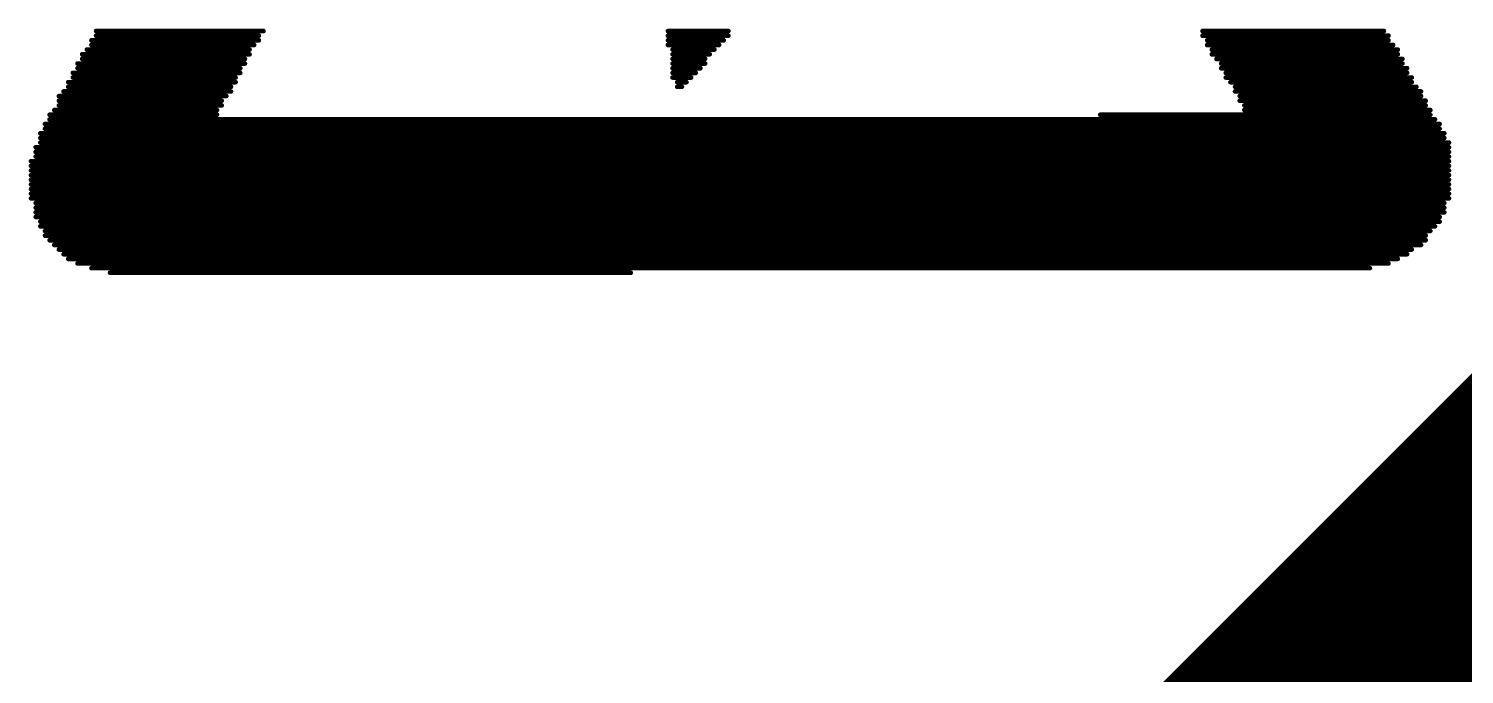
# Model space of a CAD drawing. Header units: inches. Extents: x 32166 to 66782, y 2386 to 7162.
# Drawn here: x 33089 to 33167.4, y 3628 to 3663.3 of the extents above; entities that cross this region are included whole.
import ezdxf

# ---------------------------------------------------------------- set-up
doc = ezdxf.new("R2010")
doc.units = ezdxf.units.IN
doc.header["$LTSCALE"] = 0.64311
doc.header["$MEASUREMENT"] = 0
doc.layers.get('0').update_dxf_attribs({"linetype": 'CONTINUOUS'})
for name, color, linetype in [('TOPLAYER', 1, 'CONTINUOUS'), ('TOPOVERLAY', 2, 'CONTINUOUS'), ('TOPSOLDER', 216, 'CONTINUOUS')]:
    doc.layers.add(name, color=color, linetype=linetype)

# ---------------------------------------------------------------- blocks, each defined once
blk = doc.blocks.new('_________1')
at = {"layer": 'TOPOVERLAY', "const_width": 0.0254}
for points in [[(3.429, 2.5908), (-3.556, 2.5908)], [(3.3274, 2.6162), (0.4826, 2.6162)], [(3.5814, 2.5146), (-3.7592, 2.5146)], [(3.556, 2.54), (-3.7084, 2.54)], [(3.5052, 2.5654), (-3.6576, 2.5654)], [(3.6576, 2.4384), (-3.8608, 2.4384)], [(3.6322, 2.4638), (-3.8354, 2.4638)], [(3.6068, 2.4892), (-3.7846, 2.4892)], [(3.7084, 2.3622), (-3.9116, 2.3622)], [(3.683, 2.3876), (-3.8862, 2.3876)], [(3.683, 2.413), (-3.8608, 2.413)], [(3.7338, 2.286), (-3.9624, 2.286)], [(3.7084, 2.3368), (-3.937, 2.3368)], [(3.7338, 2.3114), (-3.937, 2.3114)], [(3.7592, 2.2098), (-3.9878, 2.2098)], [(3.7592, 2.1844), (-3.9878, 2.1844)], [(3.7338, 2.2606), (-3.9624, 2.2606)], [(3.7338, 2.2352), (-3.9624, 2.2352)], [(3.7592, 2.159), (-3.9878, 2.159)], [(3.7592, 2.1336), (-3.9878, 2.1336)], [(3.7592, 2.1082), (-3.9878, 2.1082)], [(3.7592, 2.0828), (-3.9878, 2.0828)], [(3.7592, 2.0574), (-3.9878, 2.0574)], [(3.7592, 2.032), (-3.9878, 2.032)], [(3.7592, 2.0066), (-3.9878, 2.0066)], [(3.7338, 1.9812), (-3.9878, 1.9812)], [(3.7338, 1.9558), (-3.9878, 1.9558)], [(3.7338, 1.9304), (-3.9878, 1.9304)], [(3.7084, 1.905), (-3.9878, 1.905)], [(3.7084, 1.8796), (-3.9624, 1.8796)], [(3.7084, 1.8542), (-3.9624, 1.8542)], [(3.683, 1.8288), (-3.937, 1.8288)], [(3.683, 1.8034), (-3.937, 1.8034)], [(3.6576, 1.778), (-3.9116, 1.778)], [(-2.0828, 1.7526), (-3.8862, 1.7526)], [(-2.8702, 1.7272), (-3.8862, 1.7272)], [(3.6576, 1.7526), (2.7432, 1.7526)], [(3.6322, 1.7272), (2.7432, 1.7272)], [(-2.8702, 1.7018), (-3.8608, 1.7018)], [(-2.8448, 1.6764), (-3.8608, 1.6764)], [(-2.8448, 1.651), (-3.8354, 1.651)], [(3.6068, 1.651), (2.6924, 1.651)], [(3.6068, 1.7018), (2.7178, 1.7018)], [(3.6068, 1.6764), (2.7178, 1.6764)], [(-2.8194, 1.6256), (-3.8354, 1.6256)], [(-2.8194, 1.6002), (-3.81, 1.6002)], [(-2.794, 1.5748), (-3.7846, 1.5748)], [(0.2286, 1.5748), (0.1778, 1.5748)], [(0.2286, 1.6002), (0.2032, 1.6002)], [(3.556, 1.5748), (2.6416, 1.5748)], [(3.5814, 1.6256), (2.667, 1.6256)], [(3.556, 1.6002), (2.667, 1.6002)], [(-2.7686, 1.5494), (-3.7846, 1.5494)], [(-2.7686, 1.524), (-3.7592, 1.524)], [(-2.7432, 1.4986), (-3.7592, 1.4986)], [(0.254, 1.4986), (0.1016, 1.4986)], [(0.254, 1.524), (0.127, 1.524)], [(0.254, 1.5494), (0.1524, 1.5494)], [(3.5306, 1.524), (2.6162, 1.524)], [(3.5052, 1.4986), (2.6162, 1.4986)], [(3.5306, 1.5494), (2.6416, 1.5494)], [(-2.7432, 1.4732), (-3.7338, 1.4732)], [(-2.7178, 1.4478), (-3.7338, 1.4478)], [(-2.6924, 1.4224), (-3.7084, 1.4224)], [(0.254, 1.4224), (0.0508, 1.4224)], [(0.254, 1.4732), (0.0762, 1.4732)], [(0.254, 1.4478), (0.0762, 1.4478)], [(3.4798, 1.4224), (2.5654, 1.4224)], [(3.5052, 1.4732), (2.5908, 1.4732)], [(3.4798, 1.4478), (2.5908, 1.4478)], [(-2.6924, 1.397), (-3.7084, 1.397)], [(-2.667, 1.3716), (-3.683, 1.3716)], [(-2.667, 1.3462), (-3.6576, 1.3462)], [(-2.6416, 1.3208), (-3.6576, 1.3208)], [(0.2794, 1.3208), (-0.0508, 1.3208)], [(0.2794, 1.3462), (-0.0254, 1.3462)], [(0.2794, 1.3716), (0, 1.3716)], [(0.254, 1.397), (0.0254, 1.397)], [(3.429, 1.3462), (2.5146, 1.3462)], [(3.4036, 1.3208), (2.5146, 1.3208)], [(3.429, 1.3716), (2.54, 1.3716)], [(3.4544, 1.397), (2.5654, 1.397)], [(-2.6416, 1.2954), (-3.6322, 1.2954)], [(0.2794, 1.2954), (-0.0508, 1.2954)], [(3.4036, 1.2954), (2.4892, 1.2954)]]:
    blk.add_lwpolyline(points, dxfattribs=at)
at = {"layer": 'TOPOVERLAY', "const_width": 0.0127}
for points in [[(-3.56235, 2.5908, 1), (-3.54965, 2.5908, 1)], [(0.47625, 2.6162, 1), (0.48895, 2.6162, 1)], [(3.32105, 2.6162, 1), (3.33375, 2.6162, 1)], [(3.42265, 2.5908, 1), (3.43535, 2.5908, 1)], [(-3.76555, 2.5146, 1), (-3.75285, 2.5146, 1)], [(-3.71475, 2.54, 1), (-3.70205, 2.54, 1)], [(-3.66395, 2.5654, 1), (-3.65125, 2.5654, 1)], [(3.49885, 2.5654, 1), (3.51155, 2.5654, 1)], [(3.54965, 2.54, 1), (3.56235, 2.54, 1)], [(3.57505, 2.5146, 1), (3.58775, 2.5146, 1)], [(-3.86715, 2.4384, 1), (-3.85445, 2.4384, 1)], [(-3.84175, 2.4638, 1), (-3.82905, 2.4638, 1)], [(-3.79095, 2.4892, 1), (-3.77825, 2.4892, 1)], [(3.60045, 2.4892, 1), (3.61315, 2.4892, 1)], [(3.62585, 2.4638, 1), (3.63855, 2.4638, 1)], [(3.65125, 2.4384, 1), (3.66395, 2.4384, 1)], [(-3.91795, 2.3622, 1), (-3.90525, 2.3622, 1)], [(-3.89255, 2.3876, 1), (-3.87985, 2.3876, 1)], [(-3.86715, 2.413, 1), (-3.85445, 2.413, 1)], [(3.67665, 2.413, 1), (3.68935, 2.413, 1)], [(3.67665, 2.3876, 1), (3.68935, 2.3876, 1)], [(3.70205, 2.3622, 1), (3.71475, 2.3622, 1)], [(-3.96875, 2.286, 1), (-3.95605, 2.286, 1)], [(-3.94335, 2.3368, 1), (-3.93065, 2.3368, 1)], [(-3.94335, 2.3114, 1), (-3.93065, 2.3114, 1)], [(3.70205, 2.3368, 1), (3.71475, 2.3368, 1)], [(3.72745, 2.3114, 1), (3.74015, 2.3114, 1)], [(3.72745, 2.286, 1), (3.74015, 2.286, 1)], [(-3.99415, 2.2098, 1), (-3.98145, 2.2098, 1)], [(-3.99415, 2.1844, 1), (-3.98145, 2.1844, 1)], [(-3.96875, 2.2606, 1), (-3.95605, 2.2606, 1)], [(-3.96875, 2.2352, 1), (-3.95605, 2.2352, 1)], [(3.72745, 2.2606, 1), (3.74015, 2.2606, 1)], [(3.72745, 2.2352, 1), (3.74015, 2.2352, 1)], [(3.75285, 2.2098, 1), (3.76555, 2.2098, 1)], [(3.75285, 2.1844, 1), (3.76555, 2.1844, 1)], [(-3.99415, 2.159, 1), (-3.98145, 2.159, 1)], [(-3.99415, 2.1336, 1), (-3.98145, 2.1336, 1)], [(-3.99415, 2.1082, 1), (-3.98145, 2.1082, 1)], [(3.75285, 2.159, 1), (3.76555, 2.159, 1)], [(3.75285, 2.1336, 1), (3.76555, 2.1336, 1)], [(3.75285, 2.1082, 1), (3.76555, 2.1082, 1)], [(-3.99415, 2.0828, 1), (-3.98145, 2.0828, 1)], [(-3.99415, 2.0574, 1), (-3.98145, 2.0574, 1)], [(-3.99415, 2.032, 1), (-3.98145, 2.032, 1)], [(3.75285, 2.0828, 1), (3.76555, 2.0828, 1)], [(3.75285, 2.0574, 1), (3.76555, 2.0574, 1)], [(3.75285, 2.032, 1), (3.76555, 2.032, 1)], [(-3.99415, 2.0066, 1), (-3.98145, 2.0066, 1)], [(-3.99415, 1.9812, 1), (-3.98145, 1.9812, 1)], [(-3.99415, 1.9558, 1), (-3.98145, 1.9558, 1)], [(3.72745, 1.9812, 1), (3.74015, 1.9812, 1)], [(3.72745, 1.9558, 1), (3.74015, 1.9558, 1)], [(3.75285, 2.0066, 1), (3.76555, 2.0066, 1)], [(-3.99415, 1.9304, 1), (-3.98145, 1.9304, 1)], [(-3.99415, 1.905, 1), (-3.98145, 1.905, 1)], [(-3.96875, 1.8796, 1), (-3.95605, 1.8796, 1)], [(3.70205, 1.905, 1), (3.71475, 1.905, 1)], [(3.70205, 1.8796, 1), (3.71475, 1.8796, 1)], [(3.72745, 1.9304, 1), (3.74015, 1.9304, 1)], [(-3.96875, 1.8542, 1), (-3.95605, 1.8542, 1)], [(-3.94335, 1.8288, 1), (-3.93065, 1.8288, 1)], [(-3.94335, 1.8034, 1), (-3.93065, 1.8034, 1)], [(3.67665, 1.8288, 1), (3.68935, 1.8288, 1)], [(3.67665, 1.8034, 1), (3.68935, 1.8034, 1)], [(3.70205, 1.8542, 1), (3.71475, 1.8542, 1)], [(-3.91795, 1.778, 1), (-3.90525, 1.778, 1)], [(-3.89255, 1.7526, 1), (-3.87985, 1.7526, 1)], [(-3.89255, 1.7272, 1), (-3.87985, 1.7272, 1)], [(-2.87655, 1.7272, 1), (-2.86385, 1.7272, 1)], [(-2.08915, 1.7526, 1), (-2.07645, 1.7526, 1)], [(2.73685, 1.7526, 1), (2.74955, 1.7526, 1)], [(2.73685, 1.7272, 1), (2.74955, 1.7272, 1)], [(3.62585, 1.7272, 1), (3.63855, 1.7272, 1)], [(3.65125, 1.778, 1), (3.66395, 1.778, 1)], [(3.65125, 1.7526, 1), (3.66395, 1.7526, 1)], [(-3.86715, 1.7018, 1), (-3.85445, 1.7018, 1)], [(-3.86715, 1.6764, 1), (-3.85445, 1.6764, 1)], [(-3.84175, 1.651, 1), (-3.82905, 1.651, 1)], [(-2.87655, 1.7018, 1), (-2.86385, 1.7018, 1)], [(-2.85115, 1.6764, 1), (-2.83845, 1.6764, 1)], [(-2.85115, 1.651, 1), (-2.83845, 1.651, 1)], [(2.68605, 1.651, 1), (2.69875, 1.651, 1)], [(2.71145, 1.7018, 1), (2.72415, 1.7018, 1)], [(2.71145, 1.6764, 1), (2.72415, 1.6764, 1)], [(3.60045, 1.7018, 1), (3.61315, 1.7018, 1)], [(3.60045, 1.6764, 1), (3.61315, 1.6764, 1)], [(3.60045, 1.651, 1), (3.61315, 1.651, 1)], [(-3.84175, 1.6256, 1), (-3.82905, 1.6256, 1)], [(-3.81635, 1.6002, 1), (-3.80365, 1.6002, 1)], [(-3.79095, 1.5748, 1), (-3.77825, 1.5748, 1)], [(-2.82575, 1.6256, 1), (-2.81305, 1.6256, 1)], [(-2.82575, 1.6002, 1), (-2.81305, 1.6002, 1)], [(-2.80035, 1.5748, 1), (-2.78765, 1.5748, 1)], [(0.17145, 1.5748, 1), (0.18415, 1.5748, 1)], [(0.19685, 1.6002, 1), (0.20955, 1.6002, 1)], [(0.22225, 1.6002, 1), (0.23495, 1.6002, 1)], [(0.22225, 1.5748, 1), (0.23495, 1.5748, 1)], [(2.63525, 1.5748, 1), (2.64795, 1.5748, 1)], [(2.66065, 1.6256, 1), (2.67335, 1.6256, 1)], [(2.66065, 1.6002, 1), (2.67335, 1.6002, 1)], [(3.54965, 1.6002, 1), (3.56235, 1.6002, 1)], [(3.54965, 1.5748, 1), (3.56235, 1.5748, 1)], [(3.57505, 1.6256, 1), (3.58775, 1.6256, 1)], [(-3.79095, 1.5494, 1), (-3.77825, 1.5494, 1)], [(-3.76555, 1.524, 1), (-3.75285, 1.524, 1)], [(-3.76555, 1.4986, 1), (-3.75285, 1.4986, 1)], [(-2.77495, 1.5494, 1), (-2.76225, 1.5494, 1)], [(-2.77495, 1.524, 1), (-2.76225, 1.524, 1)], [(-2.74955, 1.4986, 1), (-2.73685, 1.4986, 1)], [(0.09525, 1.4986, 1), (0.10795, 1.4986, 1)], [(0.12065, 1.524, 1), (0.13335, 1.524, 1)], [(0.14605, 1.5494, 1), (0.15875, 1.5494, 1)], [(0.24765, 1.5494, 1), (0.26035, 1.5494, 1)], [(0.24765, 1.524, 1), (0.26035, 1.524, 1)], [(0.24765, 1.4986, 1), (0.26035, 1.4986, 1)], [(2.60985, 1.524, 1), (2.62255, 1.524, 1)], [(2.60985, 1.4986, 1), (2.62255, 1.4986, 1)], [(2.63525, 1.5494, 1), (2.64795, 1.5494, 1)], [(3.49885, 1.4986, 1), (3.51155, 1.4986, 1)], [(3.52425, 1.5494, 1), (3.53695, 1.5494, 1)], [(3.52425, 1.524, 1), (3.53695, 1.524, 1)], [(-3.74015, 1.4732, 1), (-3.72745, 1.4732, 1)], [(-3.74015, 1.4478, 1), (-3.72745, 1.4478, 1)], [(-3.71475, 1.4224, 1), (-3.70205, 1.4224, 1)], [(-2.74955, 1.4732, 1), (-2.73685, 1.4732, 1)], [(-2.72415, 1.4478, 1), (-2.71145, 1.4478, 1)], [(-2.69875, 1.4224, 1), (-2.68605, 1.4224, 1)], [(0.04445, 1.4224, 1), (0.05715, 1.4224, 1)], [(0.06985, 1.4732, 1), (0.08255, 1.4732, 1)], [(0.06985, 1.4478, 1), (0.08255, 1.4478, 1)], [(0.24765, 1.4732, 1), (0.26035, 1.4732, 1)], [(0.24765, 1.4478, 1), (0.26035, 1.4478, 1)], [(0.24765, 1.4224, 1), (0.26035, 1.4224, 1)], [(2.55905, 1.4224, 1), (2.57175, 1.4224, 1)], [(2.58445, 1.4732, 1), (2.59715, 1.4732, 1)], [(2.58445, 1.4478, 1), (2.59715, 1.4478, 1)], [(3.47345, 1.4478, 1), (3.48615, 1.4478, 1)], [(3.47345, 1.4224, 1), (3.48615, 1.4224, 1)], [(3.49885, 1.4732, 1), (3.51155, 1.4732, 1)], [(-3.71475, 1.397, 1), (-3.70205, 1.397, 1)], [(-3.68935, 1.3716, 1), (-3.67665, 1.3716, 1)], [(-3.66395, 1.3462, 1), (-3.65125, 1.3462, 1)], [(-3.66395, 1.3208, 1), (-3.65125, 1.3208, 1)], [(-2.69875, 1.397, 1), (-2.68605, 1.397, 1)], [(-2.67335, 1.3716, 1), (-2.66065, 1.3716, 1)], [(-2.67335, 1.3462, 1), (-2.66065, 1.3462, 1)], [(-2.64795, 1.3208, 1), (-2.63525, 1.3208, 1)], [(-0.05715, 1.3208, 1), (-0.04445, 1.3208, 1)], [(-0.03175, 1.3462, 1), (-0.01905, 1.3462, 1)], [(-0.00635, 1.3716, 1), (0.00635, 1.3716, 1)], [(0.01905, 1.397, 1), (0.03175, 1.397, 1)], [(0.24765, 1.397, 1), (0.26035, 1.397, 1)], [(0.27305, 1.3716, 1), (0.28575, 1.3716, 1)], [(0.27305, 1.3462, 1), (0.28575, 1.3462, 1)], [(0.27305, 1.3208, 1), (0.28575, 1.3208, 1)], [(2.50825, 1.3462, 1), (2.52095, 1.3462, 1)], [(2.50825, 1.3208, 1), (2.52095, 1.3208, 1)], [(2.53365, 1.3716, 1), (2.54635, 1.3716, 1)], [(2.55905, 1.397, 1), (2.57175, 1.397, 1)], [(3.39725, 1.3208, 1), (3.40995, 1.3208, 1)], [(3.42265, 1.3716, 1), (3.43535, 1.3716, 1)], [(3.42265, 1.3462, 1), (3.43535, 1.3462, 1)], [(3.44805, 1.397, 1), (3.46075, 1.397, 1)], [(-3.63855, 1.2954, 1), (-3.62585, 1.2954, 1)], [(-2.64795, 1.2954, 1), (-2.63525, 1.2954, 1)], [(-0.05715, 1.2954, 1), (-0.04445, 1.2954, 1)], [(0.27305, 1.2954, 1), (0.28575, 1.2954, 1)], [(2.48285, 1.2954, 1), (2.49555, 1.2954, 1)], [(3.39725, 1.2954, 1), (3.40995, 1.2954, 1)]]:
    blk.add_lwpolyline(points, format="xyb", close=True, dxfattribs=at)

msp = doc.modelspace()

# ---------------------------------------------------------------- linework, layer by layer
at = {"layer": 'TOPLAYER', "const_width": 30}
msp.add_lwpolyline([(33138.38, 3593.781), (33190.68, 3646.081)], dxfattribs=at)
at = {"layer": 'TOPSOLDER', "const_width": 26}
msp.add_lwpolyline([(33103.78, 3558.781), (33190.68, 3645.681)], dxfattribs=at)

# ---------------------------------------------------------------- block references
at = {"xscale": 10, "yscale": 10, "zscale": 10, "rotation": 180}
msp.add_blockref('_________1', (33126.68, 3676.081), dxfattribs=at)

doc.saveas('drawing.dxf')
